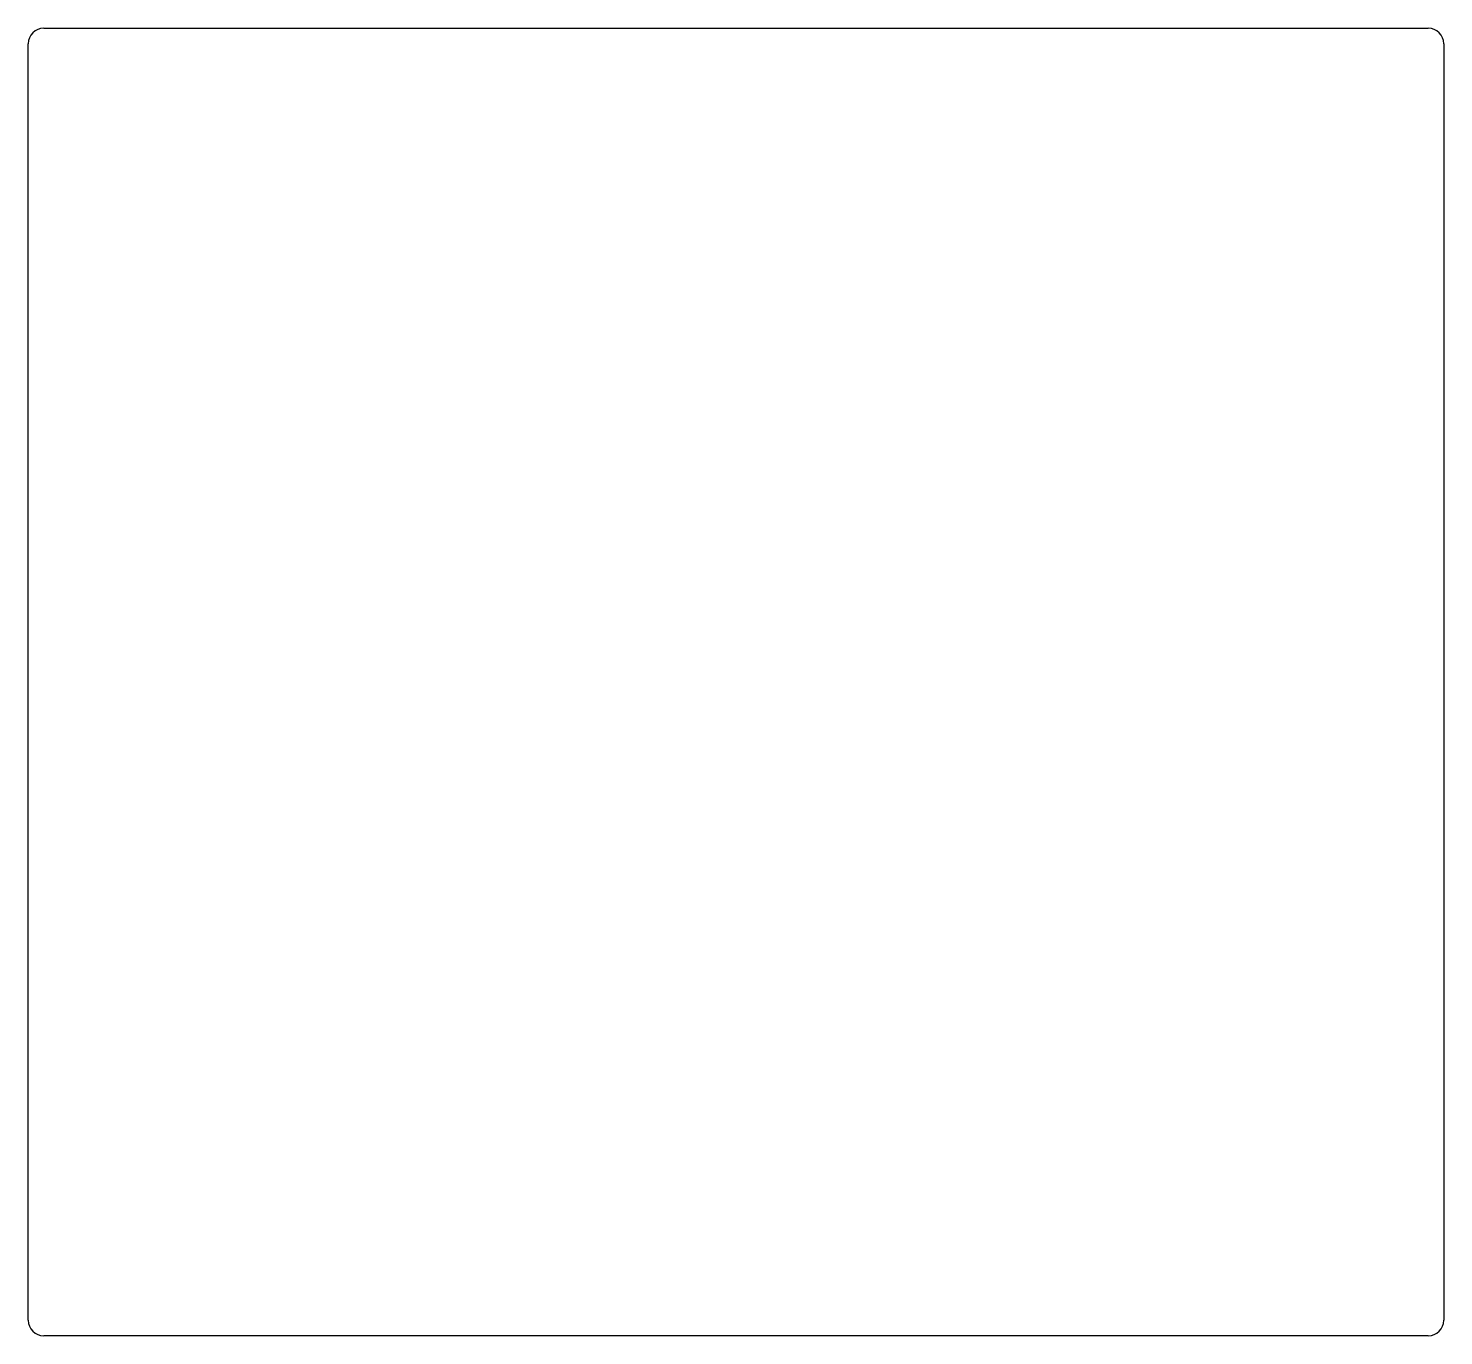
# Model space of a CAD drawing. Header units: millimetres. Extents: x -29 to 63, y -8.5 to 76.5.
import ezdxf

# ---------------------------------------------------------------- set-up
doc = ezdxf.new("R2010")
doc.units = ezdxf.units.MM

msp = doc.modelspace()

# ---------------------------------------------------------------- linework, layer by layer
for p, q in [((-28, 76.5), (62, 76.5)), ((-29, -7.5), (-29, 75.5)), ((63, 75.5), (63, -7.5)), ((62, -8.5), (-28, -8.5))]:
    msp.add_line(p, q)
for centre, start, end in [((-28, 75.5), 90, 180), ((62, 75.5), 0, 90), ((-28, -7.5), 180, 270), ((62, -7.5), 270, 0)]:
    msp.add_arc(centre, 1, start, end)

doc.saveas('drawing.dxf')
